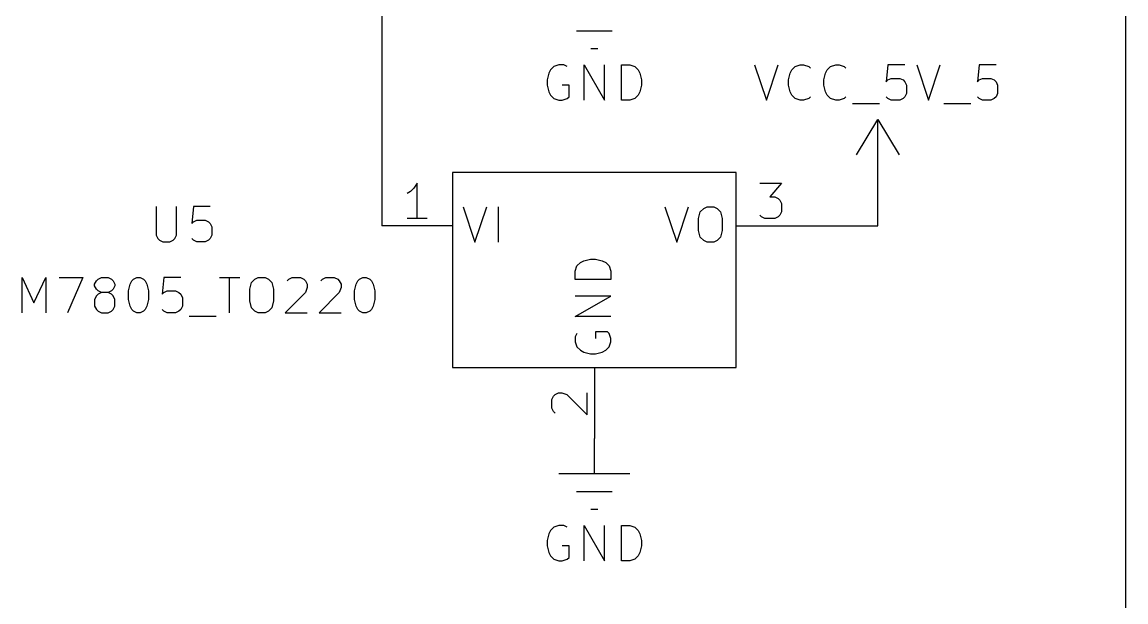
# Model space of a CAD drawing. Extents: x 0.4 to 11.3, y -7.9 to -0.4.
# Drawn here: x 1.943 to 3.5, y -4.931 to -4.113 of the extents above; entities that cross this region are included whole.
import ezdxf

# ---------------------------------------------------------------- set-up
doc = ezdxf.new("R2010")
doc.units = 0
doc.header["$MEASUREMENT"] = 0
for name, color, linetype in [('BLUE3', 171, 'CONTINUOUS'), ('CYAN2', 4, 'CONTINUOUS'), ('GREEN3', 91, 'CONTINUOUS'), ('LYELLOW', 51, 'CONTINUOUS'), ('RED2', 1, 'CONTINUOUS'), ('RED3', 11, 'CONTINUOUS')]:
    doc.layers.add(name, color=color, linetype=linetype)

msp = doc.modelspace()

# ---------------------------------------------------------------- linework, layer by layer
at = {"layer": 'BLUE3', "linetype": 'CONTINUOUS'}
msp.add_line((3.5, -4.95), (3.5, -1.3), dxfattribs=at)
at = {"layer": 'CYAN2', "linetype": 'CONTINUOUS'}
for p, q in [((2.7, -4.1728), (2.6929, -4.1752)), ((2.7, -4.1728), (2.6929, -4.1752)), ((2.7071, -4.1728), (2.7, -4.1728)), ((2.7071, -4.1728), (2.7, -4.1728)), ((2.7119, -4.1752), (2.7071, -4.1728)), ((2.7119, -4.1752), (2.7071, -4.1728)), ((2.7357, -4.2228), (2.7357, -4.1728)), ((2.7357, -4.1728), (2.7643, -4.2228)), ((2.7357, -4.2228), (2.7357, -4.1728)), ((2.7357, -4.1728), (2.7643, -4.2228)), ((2.7643, -4.2228), (2.7643, -4.1728)), ((2.7643, -4.2228), (2.7643, -4.1728)), ((2.7881, -4.2228), (2.7881, -4.1728)), ((2.7881, -4.1728), (2.8, -4.1728)), ((2.7881, -4.2228), (2.7881, -4.1728)), ((2.7881, -4.1728), (2.8, -4.1728)), ((2.8, -4.1728), (2.8071, -4.1752)), ((2.8, -4.1728), (2.8071, -4.1752)), ((2.9762, -4.1728), (2.9929, -4.2228)), ((2.9762, -4.1728), (2.9929, -4.2228)), ((2.9929, -4.2228), (3.0095, -4.1728)), ((2.9929, -4.2228), (3.0095, -4.1728)), ((3.0333, -4.1752), (3.0405, -4.1728)), ((3.0333, -4.1752), (3.0405, -4.1728)), ((3.0405, -4.1728), (3.0452, -4.1728)), ((3.0405, -4.1728), (3.0452, -4.1728)), ((3.0452, -4.1728), (3.0524, -4.1752)), ((3.0452, -4.1728), (3.0524, -4.1752)), ((3.0833, -4.1752), (3.0905, -4.1728)), ((3.0833, -4.1752), (3.0905, -4.1728)), ((3.0905, -4.1728), (3.0952, -4.1728)), ((3.0905, -4.1728), (3.0952, -4.1728)), ((3.0952, -4.1728), (3.1024, -4.1752)), ((3.0952, -4.1728), (3.1024, -4.1752)), ((3.1643, -4.1728), (3.1619, -4.1966)), ((3.1643, -4.1728), (3.1619, -4.1966)), ((3.1881, -4.1728), (3.1643, -4.1728)), ((3.1881, -4.1728), (3.1643, -4.1728)), ((3.2048, -4.1728), (3.2214, -4.2228)), ((3.2048, -4.1728), (3.2214, -4.2228)), ((3.2214, -4.2228), (3.2381, -4.1728)), ((3.2214, -4.2228), (3.2381, -4.1728)), ((3.2929, -4.1728), (3.2905, -4.1966)), ((3.2929, -4.1728), (3.2905, -4.1966)), ((3.3167, -4.1728), (3.2929, -4.1728)), ((3.3167, -4.1728), (3.2929, -4.1728)), ((2.6857, -4.1847), (2.6833, -4.1942)), ((2.6857, -4.1847), (2.6833, -4.1942)), ((2.6881, -4.1799), (2.6857, -4.1847)), ((2.6881, -4.1799), (2.6857, -4.1847)), ((2.6929, -4.1752), (2.6881, -4.1799)), ((2.6929, -4.1752), (2.6881, -4.1799)), ((2.8071, -4.1752), (2.8119, -4.1799)), ((2.8071, -4.1752), (2.8119, -4.1799)), ((2.8119, -4.1799), (2.8143, -4.1847)), ((2.8119, -4.1799), (2.8143, -4.1847)), ((2.8143, -4.1847), (2.8167, -4.1942)), ((2.8143, -4.1847), (2.8167, -4.1942)), ((3.0238, -4.1942), (3.0262, -4.1847)), ((3.0238, -4.1942), (3.0262, -4.1847)), ((3.0262, -4.1847), (3.0286, -4.1799)), ((3.0262, -4.1847), (3.0286, -4.1799)), ((3.0286, -4.1799), (3.0333, -4.1752)), ((3.0286, -4.1799), (3.0333, -4.1752)), ((3.0524, -4.1752), (3.0548, -4.1776)), ((3.0524, -4.1752), (3.0548, -4.1776)), ((3.0738, -4.1942), (3.0762, -4.1847)), ((3.0738, -4.1942), (3.0762, -4.1847)), ((3.0762, -4.1847), (3.0786, -4.1799)), ((3.0762, -4.1847), (3.0786, -4.1799)), ((3.0786, -4.1799), (3.0833, -4.1752)), ((3.0786, -4.1799), (3.0833, -4.1752)), ((3.1024, -4.1752), (3.1048, -4.1776)), ((3.1024, -4.1752), (3.1048, -4.1776)), ((2.6833, -4.1942), (2.6833, -4.2014)), ((2.6833, -4.1942), (2.6833, -4.2014)), ((2.6833, -4.2014), (2.6857, -4.2109)), ((2.6833, -4.2014), (2.6857, -4.2109)), ((2.7143, -4.2014), (2.7048, -4.2014)), ((2.7143, -4.2014), (2.7048, -4.2014)), ((2.7143, -4.218), (2.7143, -4.2014)), ((2.7143, -4.218), (2.7143, -4.2014)), ((2.8167, -4.2014), (2.8143, -4.2109)), ((2.8167, -4.2014), (2.8143, -4.2109)), ((2.8167, -4.1942), (2.8167, -4.2014)), ((2.8167, -4.1942), (2.8167, -4.2014)), ((3.0238, -4.2014), (3.0238, -4.1942)), ((3.0238, -4.2014), (3.0238, -4.1942)), ((3.0262, -4.2109), (3.0238, -4.2014)), ((3.0262, -4.2109), (3.0238, -4.2014)), ((3.0738, -4.2014), (3.0738, -4.1942)), ((3.0738, -4.2014), (3.0738, -4.1942)), ((3.0762, -4.2109), (3.0738, -4.2014)), ((3.0762, -4.2109), (3.0738, -4.2014)), ((3.1619, -4.1966), (3.1643, -4.1942)), ((3.1619, -4.1966), (3.1643, -4.1942)), ((3.1643, -4.1942), (3.169, -4.1919)), ((3.1643, -4.1942), (3.169, -4.1919)), ((3.169, -4.1919), (3.181, -4.1919)), ((3.169, -4.1919), (3.181, -4.1919)), ((3.181, -4.1919), (3.1857, -4.1942)), ((3.181, -4.1919), (3.1857, -4.1942)), ((3.1857, -4.1942), (3.1881, -4.1966)), ((3.1857, -4.1942), (3.1881, -4.1966)), ((3.1881, -4.1966), (3.1905, -4.2014)), ((3.1881, -4.1966), (3.1905, -4.2014)), ((3.1905, -4.2014), (3.1905, -4.2133)), ((3.1905, -4.2014), (3.1905, -4.2133)), ((3.2905, -4.1966), (3.2929, -4.1942)), ((3.2905, -4.1966), (3.2929, -4.1942)), ((3.2929, -4.1942), (3.2976, -4.1919)), ((3.2929, -4.1942), (3.2976, -4.1919)), ((3.2976, -4.1919), (3.3095, -4.1919)), ((3.2976, -4.1919), (3.3095, -4.1919)), ((3.3095, -4.1919), (3.3143, -4.1942)), ((3.3095, -4.1919), (3.3143, -4.1942)), ((3.3143, -4.1942), (3.3167, -4.1966)), ((3.3143, -4.1942), (3.3167, -4.1966)), ((3.3167, -4.1966), (3.319, -4.2014)), ((3.3167, -4.1966), (3.319, -4.2014)), ((3.319, -4.2014), (3.319, -4.2133)), ((3.319, -4.2014), (3.319, -4.2133)), ((2.6857, -4.2109), (2.6881, -4.2157)), ((2.6857, -4.2109), (2.6881, -4.2157)), ((2.6881, -4.2157), (2.6929, -4.2204)), ((2.6881, -4.2157), (2.6929, -4.2204)), ((2.6929, -4.2204), (2.7, -4.2228)), ((2.6929, -4.2204), (2.7, -4.2228)), ((2.7048, -4.2228), (2.7119, -4.2204)), ((2.7048, -4.2228), (2.7119, -4.2204)), ((2.7119, -4.2204), (2.7143, -4.218)), ((2.7119, -4.2204), (2.7143, -4.218)), ((2.8071, -4.2204), (2.8, -4.2228)), ((2.8071, -4.2204), (2.8, -4.2228)), ((2.8119, -4.2157), (2.8071, -4.2204)), ((2.8119, -4.2157), (2.8071, -4.2204)), ((2.8143, -4.2109), (2.8119, -4.2157)), ((2.8143, -4.2109), (2.8119, -4.2157)), ((3.0286, -4.2157), (3.0262, -4.2109)), ((3.0286, -4.2157), (3.0262, -4.2109)), ((3.0333, -4.2204), (3.0286, -4.2157)), ((3.0333, -4.2204), (3.0286, -4.2157)), ((3.0405, -4.2228), (3.0333, -4.2204)), ((3.0405, -4.2228), (3.0333, -4.2204)), ((3.0524, -4.2204), (3.0452, -4.2228)), ((3.0524, -4.2204), (3.0452, -4.2228)), ((3.0548, -4.218), (3.0524, -4.2204)), ((3.0548, -4.218), (3.0524, -4.2204)), ((3.0786, -4.2157), (3.0762, -4.2109)), ((3.0786, -4.2157), (3.0762, -4.2109)), ((3.0833, -4.2204), (3.0786, -4.2157)), ((3.0833, -4.2204), (3.0786, -4.2157)), ((3.0905, -4.2228), (3.0833, -4.2204)), ((3.0905, -4.2228), (3.0833, -4.2204)), ((3.1024, -4.2204), (3.0952, -4.2228)), ((3.1024, -4.2204), (3.0952, -4.2228)), ((3.1048, -4.218), (3.1024, -4.2204)), ((3.1048, -4.218), (3.1024, -4.2204)), ((3.1643, -4.2204), (3.1619, -4.218)), ((3.1643, -4.2204), (3.1619, -4.218)), ((3.169, -4.2228), (3.1643, -4.2204)), ((3.169, -4.2228), (3.1643, -4.2204)), ((3.1857, -4.2204), (3.181, -4.2228)), ((3.1857, -4.2204), (3.181, -4.2228)), ((3.1881, -4.218), (3.1857, -4.2204)), ((3.1881, -4.218), (3.1857, -4.2204)), ((3.1905, -4.2133), (3.1881, -4.218)), ((3.1905, -4.2133), (3.1881, -4.218)), ((3.2929, -4.2204), (3.2905, -4.218)), ((3.2929, -4.2204), (3.2905, -4.218)), ((3.2976, -4.2228), (3.2929, -4.2204)), ((3.2976, -4.2228), (3.2929, -4.2204)), ((3.3143, -4.2204), (3.3095, -4.2228)), ((3.3143, -4.2204), (3.3095, -4.2228)), ((3.3167, -4.218), (3.3143, -4.2204)), ((3.3167, -4.218), (3.3143, -4.2204)), ((3.319, -4.2133), (3.3167, -4.218)), ((3.319, -4.2133), (3.3167, -4.218)), ((2.7, -4.2228), (2.7048, -4.2228)), ((2.7, -4.2228), (2.7048, -4.2228)), ((2.8, -4.2228), (2.7881, -4.2228)), ((2.8, -4.2228), (2.7881, -4.2228)), ((3.0452, -4.2228), (3.0405, -4.2228)), ((3.0452, -4.2228), (3.0405, -4.2228)), ((3.0952, -4.2228), (3.0905, -4.2228)), ((3.0952, -4.2228), (3.0905, -4.2228)), ((3.1143, -4.2276), (3.1524, -4.2276)), ((3.1143, -4.2276), (3.1524, -4.2276)), ((3.181, -4.2228), (3.169, -4.2228)), ((3.181, -4.2228), (3.169, -4.2228)), ((3.2429, -4.2276), (3.281, -4.2276)), ((3.2429, -4.2276), (3.281, -4.2276)), ((3.3095, -4.2228), (3.2976, -4.2228)), ((3.3095, -4.2228), (3.2976, -4.2228)), ((2.1319, -4.3728), (2.1319, -4.4133)), ((2.1319, -4.3728), (2.1319, -4.4133)), ((2.1605, -4.4133), (2.1605, -4.3728)), ((2.1605, -4.4133), (2.1605, -4.3728)), ((2.1843, -4.3728), (2.1819, -4.3966)), ((2.1843, -4.3728), (2.1819, -4.3966)), ((2.2081, -4.3728), (2.1843, -4.3728)), ((2.2081, -4.3728), (2.1843, -4.3728)), ((2.5648, -4.3731), (2.5814, -4.4231)), ((2.5648, -4.3731), (2.5814, -4.4231)), ((2.5814, -4.4231), (2.5981, -4.3731)), ((2.5814, -4.4231), (2.5981, -4.3731)), ((2.6148, -4.4231), (2.6148, -4.3731)), ((2.6148, -4.4231), (2.6148, -4.3731)), ((2.8495, -4.3731), (2.8662, -4.4231)), ((2.8495, -4.3731), (2.8662, -4.4231)), ((2.8662, -4.4231), (2.8829, -4.3731)), ((2.8662, -4.4231), (2.8829, -4.3731)), ((2.8995, -4.3803), (2.9043, -4.3755)), ((2.8995, -4.3803), (2.9043, -4.3755)), ((2.9043, -4.3755), (2.909, -4.3731)), ((2.9043, -4.3755), (2.909, -4.3731)), ((2.909, -4.3731), (2.9186, -4.3731)), ((2.909, -4.3731), (2.9186, -4.3731)), ((2.9186, -4.3731), (2.9233, -4.3755)), ((2.9186, -4.3731), (2.9233, -4.3755)), ((2.9233, -4.3755), (2.9281, -4.3803)), ((2.9233, -4.3755), (2.9281, -4.3803)), ((2.8971, -4.3898), (2.8995, -4.3803)), ((2.8971, -4.3898), (2.8995, -4.3803)), ((2.8971, -4.4065), (2.8971, -4.3898)), ((2.8971, -4.4065), (2.8971, -4.3898)), ((2.9281, -4.3803), (2.9305, -4.3898)), ((2.9281, -4.3803), (2.9305, -4.3898)), ((2.9305, -4.3898), (2.9305, -4.4065)), ((2.9305, -4.3898), (2.9305, -4.4065)), ((2.1819, -4.3966), (2.1843, -4.3942)), ((2.1819, -4.3966), (2.1843, -4.3942)), ((2.1843, -4.3942), (2.189, -4.3919)), ((2.1843, -4.3942), (2.189, -4.3919)), ((2.189, -4.3919), (2.201, -4.3919)), ((2.189, -4.3919), (2.201, -4.3919)), ((2.201, -4.3919), (2.2057, -4.3942)), ((2.201, -4.3919), (2.2057, -4.3942)), ((2.2057, -4.3942), (2.2081, -4.3966)), ((2.2057, -4.3942), (2.2081, -4.3966)), ((2.2081, -4.3966), (2.2105, -4.4014)), ((2.2081, -4.3966), (2.2105, -4.4014)), ((2.2105, -4.4014), (2.2105, -4.4133)), ((2.2105, -4.4014), (2.2105, -4.4133)), ((2.8995, -4.416), (2.8971, -4.4065)), ((2.8995, -4.416), (2.8971, -4.4065)), ((2.9305, -4.4065), (2.9281, -4.416)), ((2.9305, -4.4065), (2.9281, -4.416)), ((2.1319, -4.4133), (2.1343, -4.418)), ((2.1319, -4.4133), (2.1343, -4.418)), ((2.1343, -4.418), (2.1367, -4.4204)), ((2.1343, -4.418), (2.1367, -4.4204)), ((2.1367, -4.4204), (2.1414, -4.4228)), ((2.1367, -4.4204), (2.1414, -4.4228)), ((2.1414, -4.4228), (2.1509, -4.4228)), ((2.1414, -4.4228), (2.1509, -4.4228)), ((2.1509, -4.4228), (2.1557, -4.4204)), ((2.1509, -4.4228), (2.1557, -4.4204)), ((2.1557, -4.4204), (2.1581, -4.418)), ((2.1557, -4.4204), (2.1581, -4.418)), ((2.1581, -4.418), (2.1605, -4.4133)), ((2.1581, -4.418), (2.1605, -4.4133)), ((2.1843, -4.4204), (2.1819, -4.418)), ((2.1843, -4.4204), (2.1819, -4.418)), ((2.189, -4.4228), (2.1843, -4.4204)), ((2.189, -4.4228), (2.1843, -4.4204)), ((2.201, -4.4228), (2.189, -4.4228)), ((2.201, -4.4228), (2.189, -4.4228)), ((2.2057, -4.4204), (2.201, -4.4228)), ((2.2057, -4.4204), (2.201, -4.4228)), ((2.2081, -4.418), (2.2057, -4.4204)), ((2.2081, -4.418), (2.2057, -4.4204)), ((2.2105, -4.4133), (2.2081, -4.418)), ((2.2105, -4.4133), (2.2081, -4.418)), ((2.9043, -4.4208), (2.8995, -4.416)), ((2.9043, -4.4208), (2.8995, -4.416)), ((2.909, -4.4231), (2.9043, -4.4208)), ((2.909, -4.4231), (2.9043, -4.4208)), ((2.9233, -4.4208), (2.9186, -4.4231)), ((2.9233, -4.4208), (2.9186, -4.4231)), ((2.9281, -4.416), (2.9233, -4.4208)), ((2.9281, -4.416), (2.9233, -4.4208)), ((2.9186, -4.4231), (2.909, -4.4231)), ((2.9186, -4.4231), (2.909, -4.4231)), ((2.7255, -4.4567), (2.7303, -4.4519)), ((2.7255, -4.4567), (2.7303, -4.4519)), ((2.7303, -4.4519), (2.735, -4.4495)), ((2.7303, -4.4519), (2.735, -4.4495)), ((2.735, -4.4495), (2.7446, -4.4471)), ((2.735, -4.4495), (2.7446, -4.4471)), ((2.7446, -4.4471), (2.7517, -4.4471)), ((2.7446, -4.4471), (2.7517, -4.4471)), ((2.7517, -4.4471), (2.7612, -4.4495)), ((2.7517, -4.4471), (2.7612, -4.4495)), ((2.7612, -4.4495), (2.766, -4.4519)), ((2.7612, -4.4495), (2.766, -4.4519)), ((2.766, -4.4519), (2.7708, -4.4567)), ((2.766, -4.4519), (2.7708, -4.4567)), ((2.7231, -4.4638), (2.7255, -4.4567)), ((2.7231, -4.4638), (2.7255, -4.4567)), ((2.7231, -4.4757), (2.7231, -4.4638)), ((2.7231, -4.4757), (2.7231, -4.4638)), ((2.7708, -4.4567), (2.7731, -4.4638)), ((2.7708, -4.4567), (2.7731, -4.4638)), ((2.7731, -4.4638), (2.7731, -4.4757)), ((2.7731, -4.4638), (2.7731, -4.4757)), ((1.9426, -4.5228), (1.9426, -4.4728)), ((1.9426, -4.4728), (1.9593, -4.5085)), ((1.9426, -4.5228), (1.9426, -4.4728)), ((1.9426, -4.4728), (1.9593, -4.5085)), ((1.9593, -4.5085), (1.976, -4.4728)), ((1.9593, -4.5085), (1.976, -4.4728)), ((1.976, -4.4728), (1.976, -4.5228)), ((1.976, -4.4728), (1.976, -4.5228)), ((1.995, -4.4728), (2.0283, -4.4728)), ((1.995, -4.4728), (2.0283, -4.4728)), ((2.0283, -4.4728), (2.0069, -4.5228)), ((2.0283, -4.4728), (2.0069, -4.5228)), ((2.045, -4.4823), (2.0474, -4.4776)), ((2.045, -4.4823), (2.0474, -4.4776)), ((2.045, -4.4847), (2.045, -4.4823)), ((2.045, -4.4847), (2.045, -4.4823)), ((2.0474, -4.4895), (2.045, -4.4847)), ((2.0474, -4.4895), (2.045, -4.4847)), ((2.0474, -4.4776), (2.0498, -4.4752)), ((2.0474, -4.4776), (2.0498, -4.4752)), ((2.0498, -4.4752), (2.0545, -4.4728)), ((2.0498, -4.4752), (2.0545, -4.4728)), ((2.0545, -4.4728), (2.0641, -4.4728)), ((2.0545, -4.4728), (2.0641, -4.4728)), ((2.0641, -4.4728), (2.0688, -4.4752)), ((2.0641, -4.4728), (2.0688, -4.4752)), ((2.0688, -4.4752), (2.0712, -4.4776)), ((2.0688, -4.4752), (2.0712, -4.4776)), ((2.0712, -4.4776), (2.0736, -4.4823)), ((2.0712, -4.4776), (2.0736, -4.4823)), ((2.0736, -4.4847), (2.0712, -4.4895)), ((2.0736, -4.4847), (2.0712, -4.4895)), ((2.0736, -4.4823), (2.0736, -4.4847)), ((2.0736, -4.4823), (2.0736, -4.4847)), ((2.0926, -4.4919), (2.095, -4.4823)), ((2.0926, -4.4919), (2.095, -4.4823)), ((2.095, -4.4823), (2.0974, -4.4776)), ((2.095, -4.4823), (2.0974, -4.4776)), ((2.0974, -4.4776), (2.0998, -4.4752)), ((2.0974, -4.4776), (2.0998, -4.4752)), ((2.0998, -4.4752), (2.1045, -4.4728)), ((2.0998, -4.4752), (2.1045, -4.4728)), ((2.1045, -4.4728), (2.1093, -4.4728)), ((2.1045, -4.4728), (2.1093, -4.4728)), ((2.1093, -4.4728), (2.114, -4.4752)), ((2.1093, -4.4728), (2.114, -4.4752)), ((2.114, -4.4752), (2.1164, -4.4776)), ((2.114, -4.4752), (2.1164, -4.4776)), ((2.1164, -4.4776), (2.1188, -4.4823)), ((2.1164, -4.4776), (2.1188, -4.4823)), ((2.1188, -4.4823), (2.1212, -4.4919)), ((2.1188, -4.4823), (2.1212, -4.4919)), ((2.1426, -4.4728), (2.1402, -4.4966)), ((2.1426, -4.4728), (2.1402, -4.4966)), ((2.1664, -4.4728), (2.1426, -4.4728)), ((2.1664, -4.4728), (2.1426, -4.4728)), ((2.2212, -4.4728), (2.2498, -4.4728)), ((2.2212, -4.4728), (2.2498, -4.4728)), ((2.2355, -4.5228), (2.2355, -4.4728)), ((2.2355, -4.5228), (2.2355, -4.4728)), ((2.264, -4.4895), (2.2664, -4.4799)), ((2.264, -4.4895), (2.2664, -4.4799)), ((2.2664, -4.4799), (2.2712, -4.4752)), ((2.2664, -4.4799), (2.2712, -4.4752)), ((2.2712, -4.4752), (2.2759, -4.4728)), ((2.2712, -4.4752), (2.2759, -4.4728)), ((2.2759, -4.4728), (2.2855, -4.4728)), ((2.2759, -4.4728), (2.2855, -4.4728)), ((2.2855, -4.4728), (2.2902, -4.4752)), ((2.2855, -4.4728), (2.2902, -4.4752)), ((2.2902, -4.4752), (2.295, -4.4799)), ((2.2902, -4.4752), (2.295, -4.4799)), ((2.295, -4.4799), (2.2974, -4.4895)), ((2.295, -4.4799), (2.2974, -4.4895)), ((2.3164, -4.4776), (2.3188, -4.4752)), ((2.3164, -4.4776), (2.3188, -4.4752)), ((2.3188, -4.4752), (2.3236, -4.4728)), ((2.3188, -4.4752), (2.3236, -4.4728)), ((2.3236, -4.4728), (2.3355, -4.4728)), ((2.3236, -4.4728), (2.3355, -4.4728)), ((2.3355, -4.4728), (2.3402, -4.4752)), ((2.3355, -4.4728), (2.3402, -4.4752)), ((2.3402, -4.4752), (2.3426, -4.4776)), ((2.3402, -4.4752), (2.3426, -4.4776)), ((2.3426, -4.4776), (2.345, -4.4823)), ((2.3426, -4.4776), (2.345, -4.4823)), ((2.345, -4.4823), (2.345, -4.4871)), ((2.345, -4.4823), (2.345, -4.4871)), ((2.364, -4.4776), (2.3664, -4.4752)), ((2.364, -4.4776), (2.3664, -4.4752)), ((2.3664, -4.4752), (2.3712, -4.4728)), ((2.3664, -4.4752), (2.3712, -4.4728)), ((2.3712, -4.4728), (2.3831, -4.4728)), ((2.3712, -4.4728), (2.3831, -4.4728)), ((2.3831, -4.4728), (2.3879, -4.4752)), ((2.3831, -4.4728), (2.3879, -4.4752)), ((2.3879, -4.4752), (2.3902, -4.4776)), ((2.3879, -4.4752), (2.3902, -4.4776)), ((2.3902, -4.4776), (2.3926, -4.4823)), ((2.3902, -4.4776), (2.3926, -4.4823)), ((2.3926, -4.4823), (2.3926, -4.4871)), ((2.3926, -4.4823), (2.3926, -4.4871)), ((2.4117, -4.4919), (2.414, -4.4823)), ((2.4117, -4.4919), (2.414, -4.4823)), ((2.414, -4.4823), (2.4164, -4.4776)), ((2.414, -4.4823), (2.4164, -4.4776)), ((2.4164, -4.4776), (2.4188, -4.4752)), ((2.4164, -4.4776), (2.4188, -4.4752)), ((2.4188, -4.4752), (2.4236, -4.4728)), ((2.4188, -4.4752), (2.4236, -4.4728)), ((2.4236, -4.4728), (2.4283, -4.4728)), ((2.4236, -4.4728), (2.4283, -4.4728)), ((2.4283, -4.4728), (2.4331, -4.4752)), ((2.4283, -4.4728), (2.4331, -4.4752)), ((2.4331, -4.4752), (2.4355, -4.4776)), ((2.4331, -4.4752), (2.4355, -4.4776)), ((2.4355, -4.4776), (2.4379, -4.4823)), ((2.4355, -4.4776), (2.4379, -4.4823)), ((2.4379, -4.4823), (2.4402, -4.4919)), ((2.4379, -4.4823), (2.4402, -4.4919)), ((2.7731, -4.4757), (2.7231, -4.4757)), ((2.7731, -4.4757), (2.7231, -4.4757)), ((2.0474, -4.499), (2.045, -4.5038)), ((2.0474, -4.499), (2.045, -4.5038)), ((2.0498, -4.4919), (2.0474, -4.4895)), ((2.0498, -4.4919), (2.0474, -4.4895)), ((2.0498, -4.4966), (2.0474, -4.499)), ((2.0498, -4.4966), (2.0474, -4.499)), ((2.0545, -4.4942), (2.0498, -4.4919)), ((2.0545, -4.4942), (2.0498, -4.4919)), ((2.0545, -4.4942), (2.0498, -4.4966)), ((2.0545, -4.4942), (2.0498, -4.4966)), ((2.0641, -4.4942), (2.0545, -4.4942)), ((2.0641, -4.4942), (2.0545, -4.4942)), ((2.0688, -4.4919), (2.0641, -4.4942)), ((2.0688, -4.4919), (2.0641, -4.4942)), ((2.0688, -4.4966), (2.0641, -4.4942)), ((2.0688, -4.4966), (2.0641, -4.4942)), ((2.0712, -4.4895), (2.0688, -4.4919)), ((2.0712, -4.4895), (2.0688, -4.4919)), ((2.0712, -4.499), (2.0688, -4.4966)), ((2.0712, -4.499), (2.0688, -4.4966)), ((2.0736, -4.5038), (2.0712, -4.499)), ((2.0736, -4.5038), (2.0712, -4.499)), ((2.0926, -4.5038), (2.0926, -4.4919)), ((2.0926, -4.5038), (2.0926, -4.4919)), ((2.1212, -4.4919), (2.1212, -4.5038)), ((2.1212, -4.4919), (2.1212, -4.5038)), ((2.1402, -4.4966), (2.1426, -4.4942)), ((2.1402, -4.4966), (2.1426, -4.4942)), ((2.1426, -4.4942), (2.1474, -4.4919)), ((2.1426, -4.4942), (2.1474, -4.4919)), ((2.1474, -4.4919), (2.1593, -4.4919)), ((2.1474, -4.4919), (2.1593, -4.4919)), ((2.1593, -4.4919), (2.164, -4.4942)), ((2.1593, -4.4919), (2.164, -4.4942)), ((2.164, -4.4942), (2.1664, -4.4966)), ((2.164, -4.4942), (2.1664, -4.4966)), ((2.1664, -4.4966), (2.1688, -4.5014)), ((2.1664, -4.4966), (2.1688, -4.5014)), ((2.264, -4.5061), (2.264, -4.4895)), ((2.264, -4.5061), (2.264, -4.4895)), ((2.2974, -4.4895), (2.2974, -4.5061)), ((2.2974, -4.4895), (2.2974, -4.5061)), ((2.3426, -4.4942), (2.314, -4.5228)), ((2.3426, -4.4942), (2.314, -4.5228)), ((2.345, -4.4871), (2.3426, -4.4942)), ((2.345, -4.4871), (2.3426, -4.4942)), ((2.3902, -4.4942), (2.3617, -4.5228)), ((2.3902, -4.4942), (2.3617, -4.5228)), ((2.3926, -4.4871), (2.3902, -4.4942)), ((2.3926, -4.4871), (2.3902, -4.4942)), ((2.4117, -4.5038), (2.4117, -4.4919)), ((2.4117, -4.5038), (2.4117, -4.4919)), ((2.4402, -4.4919), (2.4402, -4.5038)), ((2.4402, -4.4919), (2.4402, -4.5038)), ((2.7231, -4.5281), (2.7731, -4.4995)), ((2.7731, -4.4995), (2.7231, -4.4995)), ((2.7231, -4.5281), (2.7731, -4.4995)), ((2.7731, -4.4995), (2.7231, -4.4995)), ((2.045, -4.5038), (2.045, -4.5133)), ((2.045, -4.5038), (2.045, -4.5133)), ((2.045, -4.5133), (2.0474, -4.518)), ((2.045, -4.5133), (2.0474, -4.518)), ((2.0712, -4.518), (2.0736, -4.5133)), ((2.0712, -4.518), (2.0736, -4.5133)), ((2.0736, -4.5133), (2.0736, -4.5038)), ((2.0736, -4.5133), (2.0736, -4.5038)), ((2.095, -4.5133), (2.0926, -4.5038)), ((2.095, -4.5133), (2.0926, -4.5038)), ((2.0974, -4.518), (2.095, -4.5133)), ((2.0974, -4.518), (2.095, -4.5133)), ((2.1188, -4.5133), (2.1164, -4.518)), ((2.1188, -4.5133), (2.1164, -4.518)), ((2.1212, -4.5038), (2.1188, -4.5133)), ((2.1212, -4.5038), (2.1188, -4.5133)), ((2.1688, -4.5133), (2.1664, -4.518)), ((2.1688, -4.5133), (2.1664, -4.518)), ((2.1688, -4.5014), (2.1688, -4.5133)), ((2.1688, -4.5014), (2.1688, -4.5133)), ((2.2664, -4.5157), (2.264, -4.5061)), ((2.2664, -4.5157), (2.264, -4.5061)), ((2.2712, -4.5204), (2.2664, -4.5157)), ((2.2712, -4.5204), (2.2664, -4.5157)), ((2.295, -4.5157), (2.2902, -4.5204)), ((2.295, -4.5157), (2.2902, -4.5204)), ((2.2974, -4.5061), (2.295, -4.5157)), ((2.2974, -4.5061), (2.295, -4.5157)), ((2.414, -4.5133), (2.4117, -4.5038)), ((2.414, -4.5133), (2.4117, -4.5038)), ((2.4164, -4.518), (2.414, -4.5133)), ((2.4164, -4.518), (2.414, -4.5133)), ((2.4379, -4.5133), (2.4355, -4.518)), ((2.4379, -4.5133), (2.4355, -4.518)), ((2.4402, -4.5038), (2.4379, -4.5133)), ((2.4402, -4.5038), (2.4379, -4.5133)), ((2.0474, -4.518), (2.0498, -4.5204)), ((2.0474, -4.518), (2.0498, -4.5204)), ((2.0498, -4.5204), (2.0545, -4.5228)), ((2.0498, -4.5204), (2.0545, -4.5228)), ((2.0545, -4.5228), (2.0641, -4.5228)), ((2.0545, -4.5228), (2.0641, -4.5228)), ((2.0641, -4.5228), (2.0688, -4.5204)), ((2.0641, -4.5228), (2.0688, -4.5204)), ((2.0688, -4.5204), (2.0712, -4.518)), ((2.0688, -4.5204), (2.0712, -4.518)), ((2.0998, -4.5204), (2.0974, -4.518)), ((2.0998, -4.5204), (2.0974, -4.518)), ((2.1045, -4.5228), (2.0998, -4.5204)), ((2.1045, -4.5228), (2.0998, -4.5204)), ((2.1093, -4.5228), (2.1045, -4.5228)), ((2.1093, -4.5228), (2.1045, -4.5228)), ((2.114, -4.5204), (2.1093, -4.5228)), ((2.114, -4.5204), (2.1093, -4.5228)), ((2.1164, -4.518), (2.114, -4.5204)), ((2.1164, -4.518), (2.114, -4.5204)), ((2.1426, -4.5204), (2.1402, -4.518)), ((2.1426, -4.5204), (2.1402, -4.518)), ((2.1474, -4.5228), (2.1426, -4.5204)), ((2.1474, -4.5228), (2.1426, -4.5204)), ((2.1593, -4.5228), (2.1474, -4.5228)), ((2.1593, -4.5228), (2.1474, -4.5228)), ((2.164, -4.5204), (2.1593, -4.5228)), ((2.164, -4.5204), (2.1593, -4.5228)), ((2.1664, -4.518), (2.164, -4.5204)), ((2.1664, -4.518), (2.164, -4.5204)), ((2.1783, -4.5276), (2.2164, -4.5276)), ((2.1783, -4.5276), (2.2164, -4.5276)), ((2.2759, -4.5228), (2.2712, -4.5204)), ((2.2759, -4.5228), (2.2712, -4.5204)), ((2.2855, -4.5228), (2.2759, -4.5228)), ((2.2855, -4.5228), (2.2759, -4.5228)), ((2.2902, -4.5204), (2.2855, -4.5228)), ((2.2902, -4.5204), (2.2855, -4.5228)), ((2.314, -4.5228), (2.345, -4.5228)), ((2.314, -4.5228), (2.345, -4.5228)), ((2.3617, -4.5228), (2.3926, -4.5228)), ((2.3617, -4.5228), (2.3926, -4.5228)), ((2.4188, -4.5204), (2.4164, -4.518)), ((2.4188, -4.5204), (2.4164, -4.518)), ((2.4236, -4.5228), (2.4188, -4.5204)), ((2.4236, -4.5228), (2.4188, -4.5204)), ((2.4283, -4.5228), (2.4236, -4.5228)), ((2.4283, -4.5228), (2.4236, -4.5228)), ((2.4331, -4.5204), (2.4283, -4.5228)), ((2.4331, -4.5204), (2.4283, -4.5228)), ((2.4355, -4.518), (2.4331, -4.5204)), ((2.4355, -4.518), (2.4331, -4.5204)), ((2.7731, -4.5281), (2.7231, -4.5281)), ((2.7731, -4.5281), (2.7231, -4.5281)), ((2.7255, -4.5519), (2.7231, -4.5567)), ((2.7255, -4.5519), (2.7231, -4.5567)), ((2.7231, -4.5567), (2.7231, -4.5638)), ((2.7231, -4.5567), (2.7231, -4.5638)), ((2.7684, -4.5495), (2.7517, -4.5495)), ((2.7517, -4.5495), (2.7517, -4.559)), ((2.7684, -4.5495), (2.7517, -4.5495)), ((2.7517, -4.5495), (2.7517, -4.559)), ((2.7708, -4.5519), (2.7684, -4.5495)), ((2.7708, -4.5519), (2.7684, -4.5495)), ((2.7731, -4.559), (2.7708, -4.5519)), ((2.7731, -4.559), (2.7708, -4.5519)), ((2.7731, -4.5638), (2.7731, -4.559)), ((2.7731, -4.5638), (2.7731, -4.559)), ((2.7231, -4.5638), (2.7255, -4.5709)), ((2.7231, -4.5638), (2.7255, -4.5709)), ((2.7255, -4.5709), (2.7303, -4.5757)), ((2.7255, -4.5709), (2.7303, -4.5757)), ((2.7303, -4.5757), (2.735, -4.5781)), ((2.7303, -4.5757), (2.735, -4.5781)), ((2.735, -4.5781), (2.7446, -4.5805)), ((2.735, -4.5781), (2.7446, -4.5805)), ((2.7517, -4.5805), (2.7612, -4.5781)), ((2.7517, -4.5805), (2.7612, -4.5781)), ((2.7612, -4.5781), (2.766, -4.5757)), ((2.7612, -4.5781), (2.766, -4.5757)), ((2.766, -4.5757), (2.7708, -4.5709)), ((2.766, -4.5757), (2.7708, -4.5709)), ((2.7708, -4.5709), (2.7731, -4.5638)), ((2.7708, -4.5709), (2.7731, -4.5638)), ((2.7446, -4.5805), (2.7517, -4.5805)), ((2.7446, -4.5805), (2.7517, -4.5805)), ((2.6929, -4.8252), (2.6881, -4.8299)), ((2.6929, -4.8252), (2.6881, -4.8299)), ((2.7, -4.8228), (2.6929, -4.8252)), ((2.7, -4.8228), (2.6929, -4.8252)), ((2.7071, -4.8228), (2.7, -4.8228)), ((2.7071, -4.8228), (2.7, -4.8228)), ((2.7119, -4.8252), (2.7071, -4.8228)), ((2.7119, -4.8252), (2.7071, -4.8228)), ((2.7357, -4.8728), (2.7357, -4.8228)), ((2.7357, -4.8228), (2.7643, -4.8728)), ((2.7357, -4.8728), (2.7357, -4.8228)), ((2.7357, -4.8228), (2.7643, -4.8728)), ((2.7643, -4.8728), (2.7643, -4.8228)), ((2.7643, -4.8728), (2.7643, -4.8228)), ((2.7881, -4.8728), (2.7881, -4.8228)), ((2.7881, -4.8228), (2.8, -4.8228)), ((2.7881, -4.8728), (2.7881, -4.8228)), ((2.7881, -4.8228), (2.8, -4.8228)), ((2.8, -4.8228), (2.8071, -4.8252)), ((2.8, -4.8228), (2.8071, -4.8252)), ((2.8071, -4.8252), (2.8119, -4.8299)), ((2.8071, -4.8252), (2.8119, -4.8299)), ((2.6857, -4.8347), (2.6833, -4.8442)), ((2.6857, -4.8347), (2.6833, -4.8442)), ((2.6881, -4.8299), (2.6857, -4.8347)), ((2.6881, -4.8299), (2.6857, -4.8347)), ((2.8119, -4.8299), (2.8143, -4.8347)), ((2.8119, -4.8299), (2.8143, -4.8347)), ((2.8143, -4.8347), (2.8167, -4.8442)), ((2.8143, -4.8347), (2.8167, -4.8442)), ((2.6833, -4.8442), (2.6833, -4.8514)), ((2.6833, -4.8442), (2.6833, -4.8514)), ((2.6833, -4.8514), (2.6857, -4.8609)), ((2.6833, -4.8514), (2.6857, -4.8609)), ((2.7143, -4.8514), (2.7048, -4.8514)), ((2.7143, -4.8514), (2.7048, -4.8514)), ((2.7143, -4.868), (2.7143, -4.8514)), ((2.7143, -4.868), (2.7143, -4.8514)), ((2.8167, -4.8514), (2.8143, -4.8609)), ((2.8167, -4.8514), (2.8143, -4.8609)), ((2.8167, -4.8442), (2.8167, -4.8514)), ((2.8167, -4.8442), (2.8167, -4.8514)), ((2.6857, -4.8609), (2.6881, -4.8657)), ((2.6857, -4.8609), (2.6881, -4.8657)), ((2.6881, -4.8657), (2.6929, -4.8704)), ((2.6881, -4.8657), (2.6929, -4.8704)), ((2.6929, -4.8704), (2.7, -4.8728)), ((2.6929, -4.8704), (2.7, -4.8728)), ((2.7, -4.8728), (2.7048, -4.8728)), ((2.7, -4.8728), (2.7048, -4.8728)), ((2.7048, -4.8728), (2.7119, -4.8704)), ((2.7048, -4.8728), (2.7119, -4.8704)), ((2.7119, -4.8704), (2.7143, -4.868)), ((2.7119, -4.8704), (2.7143, -4.868)), ((2.8, -4.8728), (2.7881, -4.8728)), ((2.8, -4.8728), (2.7881, -4.8728)), ((2.8071, -4.8704), (2.8, -4.8728)), ((2.8071, -4.8704), (2.8, -4.8728)), ((2.8119, -4.8657), (2.8071, -4.8704)), ((2.8119, -4.8657), (2.8071, -4.8704)), ((2.8143, -4.8609), (2.8119, -4.8657)), ((2.8143, -4.8609), (2.8119, -4.8657))]:
    msp.add_line(p, q, dxfattribs=at)
at = {"layer": 'GREEN3', "linetype": 'CONTINUOUS'}
for p, q in [((2.45, -3.75), (2.45, -4.4)), ((3.15, -4.4), (3.15, -4.35)), ((3.05, -4.4), (3.15, -4.4))]:
    msp.add_line(p, q, dxfattribs=at)
at = {"layer": 'LYELLOW', "linetype": 'CONTINUOUS'}
for p, q in [((2.55, -4.325), (2.55, -4.6)), ((2.95, -4.325), (2.55, -4.325)), ((2.95, -4.6), (2.95, -4.325)), ((2.55, -4.6), (2.95, -4.6))]:
    msp.add_line(p, q, dxfattribs=at)
at = {"layer": 'RED2', "linetype": 'CONTINUOUS'}
for p, q in [((2.725, -4.125), (2.775, -4.125)), ((2.745, -4.15), (2.755, -4.15)), ((3.12, -4.3), (3.15, -4.25)), ((3.15, -4.35), (3.15, -4.25)), ((3.15, -4.25), (3.18, -4.3)), ((2.55, -4.325), (2.55, -4.6)), ((2.95, -4.325), (2.55, -4.325)), ((2.95, -4.6), (2.95, -4.325)), ((2.55, -4.4), (2.45, -4.4)), ((2.55, -4.4), (2.45, -4.4)), ((2.95, -4.4), (3.05, -4.4)), ((2.95, -4.4), (3.05, -4.4)), ((2.55, -4.6), (2.95, -4.6)), ((2.75, -4.6), (2.75, -4.7)), ((2.75, -4.6), (2.75, -4.7)), ((2.75, -4.75), (2.75, -4.7)), ((2.8, -4.75), (2.7, -4.75)), ((2.725, -4.775), (2.775, -4.775)), ((2.745, -4.8), (2.755, -4.8))]:
    msp.add_line(p, q, dxfattribs=at)
at = {"layer": 'RED3', "linetype": 'CONTINUOUS'}
for p, q in [((2.5, -4.3399), (2.4952, -4.347)), ((2.5, -4.3399), (2.4952, -4.347)), ((2.5, -4.3899), (2.5, -4.3399)), ((2.5, -4.3899), (2.5, -4.3399)), ((2.9833, -4.3399), (3.0143, -4.3399)), ((2.9833, -4.3399), (3.0143, -4.3399)), ((3.0143, -4.3399), (2.9976, -4.3589)), ((3.0143, -4.3399), (2.9976, -4.3589)), ((2.4905, -4.3518), (2.4857, -4.3542)), ((2.4905, -4.3518), (2.4857, -4.3542)), ((2.4952, -4.347), (2.4905, -4.3518)), ((2.4952, -4.347), (2.4905, -4.3518)), ((2.9976, -4.3589), (3.0048, -4.3589)), ((2.9976, -4.3589), (3.0048, -4.3589)), ((3.0048, -4.3589), (3.0095, -4.3613)), ((3.0048, -4.3589), (3.0095, -4.3613)), ((3.0095, -4.3613), (3.0119, -4.3637)), ((3.0095, -4.3613), (3.0119, -4.3637)), ((3.0119, -4.3637), (3.0143, -4.3684)), ((3.0119, -4.3637), (3.0143, -4.3684)), ((3.0143, -4.3684), (3.0143, -4.3804)), ((3.0143, -4.3684), (3.0143, -4.3804)), ((2.5143, -4.3899), (2.4857, -4.3899)), ((2.5143, -4.3899), (2.4857, -4.3899)), ((2.9857, -4.3875), (2.9833, -4.3851)), ((2.9857, -4.3875), (2.9833, -4.3851)), ((2.9905, -4.3899), (2.9857, -4.3875)), ((2.9905, -4.3899), (2.9857, -4.3875)), ((3.0048, -4.3899), (2.9905, -4.3899)), ((3.0048, -4.3899), (2.9905, -4.3899)), ((3.0095, -4.3875), (3.0048, -4.3899)), ((3.0095, -4.3875), (3.0048, -4.3899)), ((3.0119, -4.3851), (3.0095, -4.3875)), ((3.0119, -4.3851), (3.0095, -4.3875)), ((3.0143, -4.3804), (3.0119, -4.3851)), ((3.0143, -4.3804), (3.0119, -4.3851)), ((2.6899, -4.6452), (2.6923, -4.6405)), ((2.6899, -4.6452), (2.6923, -4.6405)), ((2.6923, -4.6405), (2.6946, -4.6381)), ((2.6923, -4.6405), (2.6946, -4.6381)), ((2.6946, -4.6381), (2.6994, -4.6357)), ((2.6946, -4.6381), (2.6994, -4.6357)), ((2.6994, -4.6357), (2.7042, -4.6357)), ((2.6994, -4.6357), (2.7042, -4.6357)), ((2.7042, -4.6357), (2.7113, -4.6381)), ((2.7042, -4.6357), (2.7113, -4.6381)), ((2.7113, -4.6381), (2.7399, -4.6667)), ((2.7113, -4.6381), (2.7399, -4.6667)), ((2.7399, -4.6667), (2.7399, -4.6357)), ((2.7399, -4.6667), (2.7399, -4.6357)), ((2.6899, -4.6571), (2.6899, -4.6452)), ((2.6899, -4.6571), (2.6899, -4.6452)), ((2.6923, -4.6619), (2.6899, -4.6571)), ((2.6923, -4.6619), (2.6899, -4.6571)), ((2.6946, -4.6643), (2.6923, -4.6619)), ((2.6946, -4.6643), (2.6923, -4.6619))]:
    msp.add_line(p, q, dxfattribs=at)

doc.saveas('drawing.dxf')
